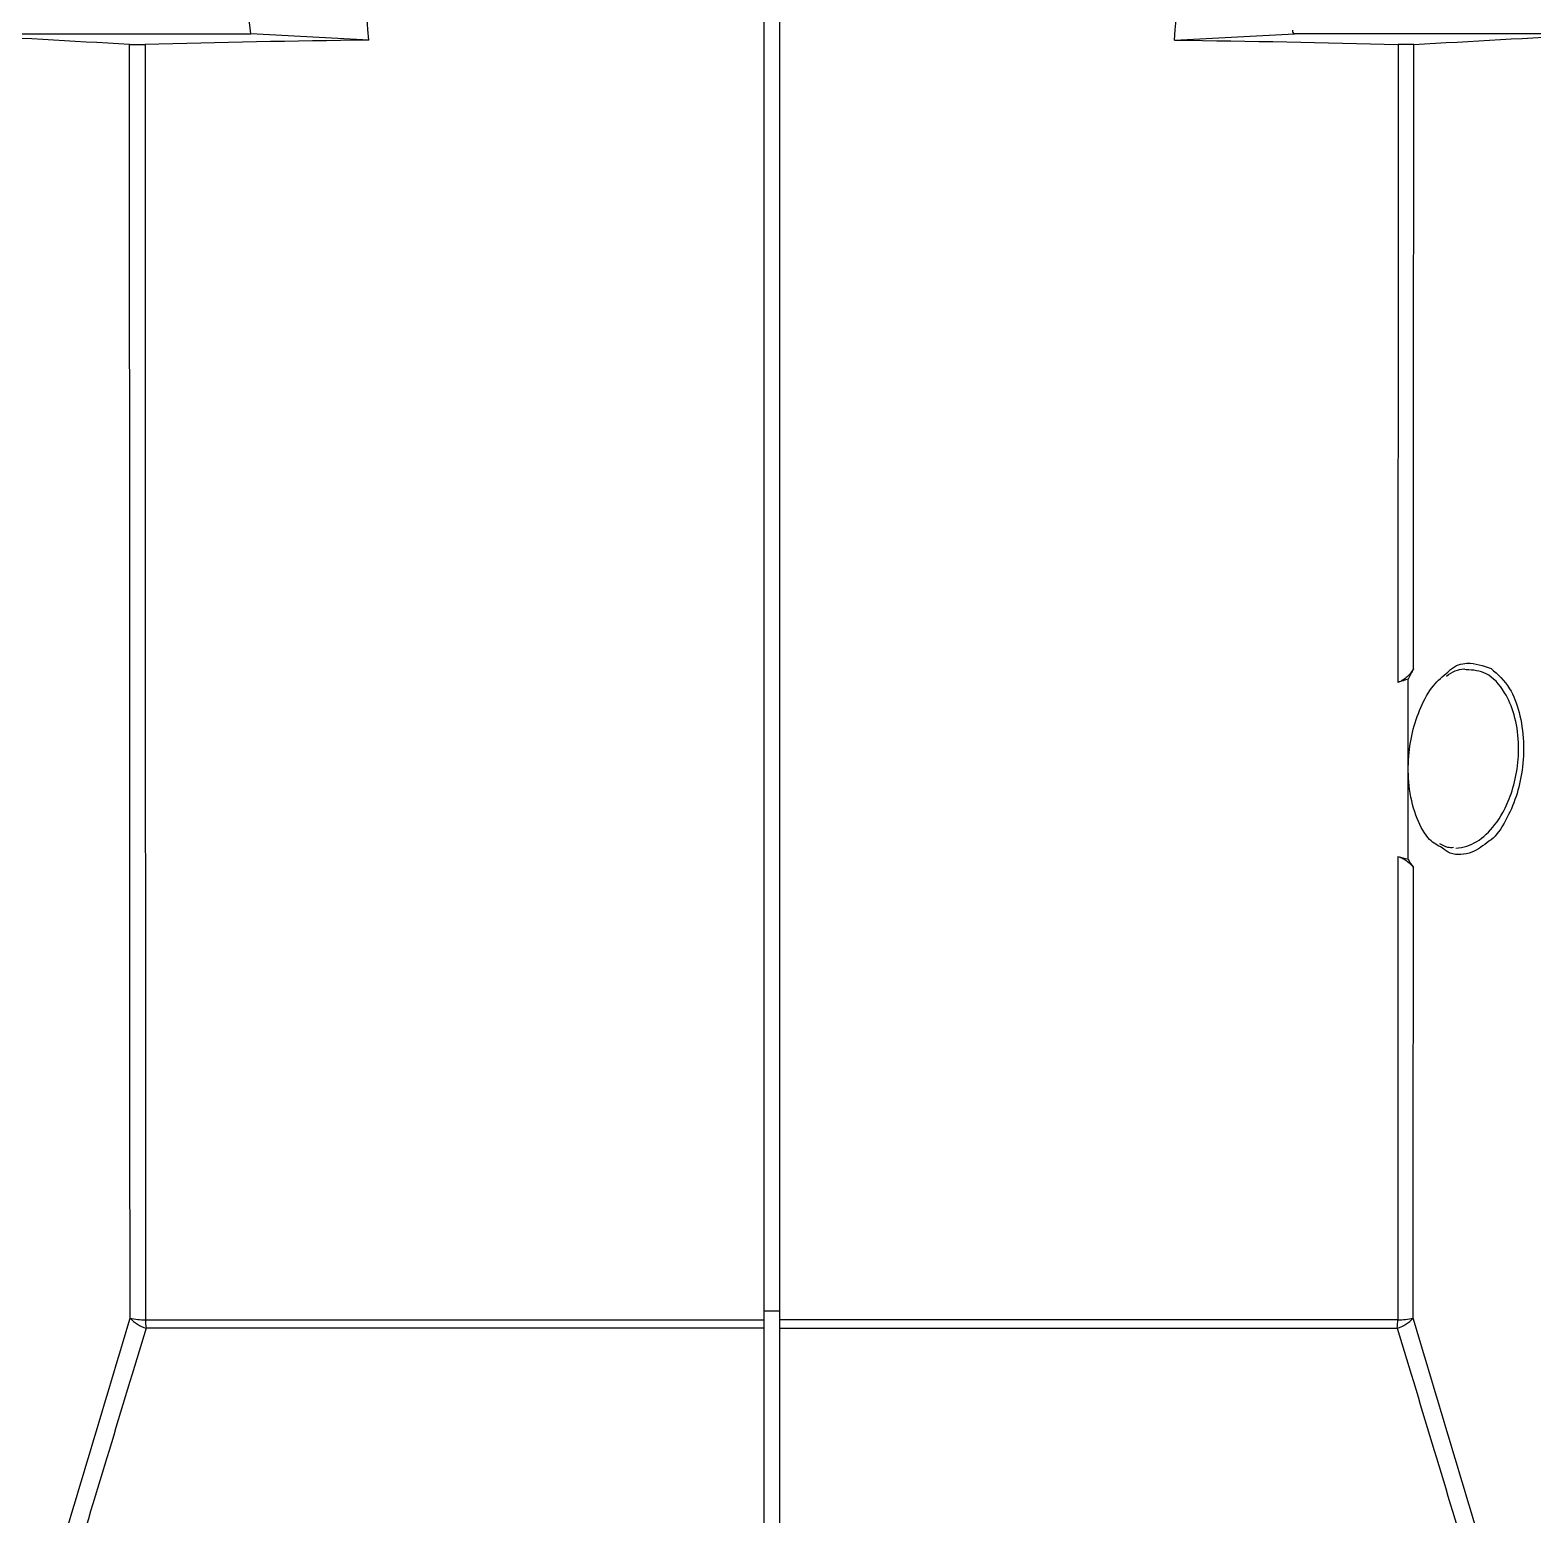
# Model space of a CAD drawing. Extents: x 9.3 to 87, y 1.1 to 68.8.
# Drawn here: x 36.292 to 40.103, y 6.653 to 10.418 of the extents above; entities that cross this region are included whole.
import ezdxf

# ---------------------------------------------------------------- set-up
doc = ezdxf.new("R2010")
doc.units = 0
doc.header["$MEASUREMENT"] = 0
doc.layers.add('OBJECT', color=7, linetype='CONTINUOUS')

msp = doc.modelspace()

# ---------------------------------------------------------------- linework, layer by layer
at = {"layer": 'OBJECT'}
for p, q in [((37.1511, 10.3923), (36.8525, 10.4079)), ((39.194, 10.3923), (39.4978, 10.4082)), ((39.9336, 8.796), (39.927, 8.7974)), ((38.1525, 7.1705), (38.1925, 7.1701)), ((36.5849, 7.1477), (38.1525, 7.1477)), ((38.1525, 7.1266), (36.5864, 7.1266)), ((38.1525, 7.1266), (38.1525, 6.508)), ((39.7601, 7.1477), (38.1925, 7.1477)), ((38.1925, 7.1266), (39.7586, 7.1266)), ((38.1925, 7.1266), (38.1925, 6.508))]:
    msp.add_line(p, q, dxfattribs=at)
for centre, radius, start, end in [((36.5871, 7.3531), 0.2054, 258.4397, 269.3811), ((36.6094, 7.2085), 0.085, 221.7357, 254.3328), ((36.8264, 7.1547), 0.2416, 181.6546, 186.6743), ((39.7356, 7.2085), 0.085, 285.6674, 318.2638), ((39.5186, 7.1547), 0.2417, 353.3254, 358.3442), ((39.7579, 7.3531), 0.2054, 270.6189, 281.5602)]:
    msp.add_arc(centre, radius, start, end, dxfattribs=at)
msp.add_ellipse((38.1725, -23.2628), major_axis=(-3.3449, 44.0055), ratio=0.043321, start_param=5.580361, end_param=5.612626, dxfattribs=at)
for points in [[(37.1511, 10.3923), (37.1293, 10.6815), (37.1051, 10.9702), (37.0787, 11.2585)], [(39.194, 10.3923), (39.2147, 10.6677), (39.2376, 10.9426), (39.2626, 11.2171)], [(36.5445, 10.3812), (36.398, 10.3893), (36.2515, 10.3976), (36.1049, 10.4063)], [(39.8005, 10.3812), (39.947, 10.3893), (40.0936, 10.3976), (40.2401, 10.4063)], [(37.1511, 10.3923), (36.9608, 10.3898), (36.7718, 10.3862), (36.5841, 10.3811)], [(39.194, 10.3923), (39.3842, 10.3898), (39.5732, 10.3862), (39.761, 10.3811)], [(39.7862, 8.7722), (39.7776, 8.7694), (39.769, 8.7666), (39.7604, 8.7637)], [(39.7861, 8.3152), (39.7861, 8.4674), (39.7861, 8.6198), (39.7862, 8.7722)], [(39.7997, 8.7978), (39.795, 8.7897), (39.7905, 8.7811), (39.7862, 8.7722)], [(39.7604, 8.3226), (39.7604, 7.9301), (39.7603, 7.5385), (39.7601, 7.1477)], [(39.7604, 8.3226), (39.7689, 8.3201), (39.7775, 8.3176), (39.7861, 8.3152)], [(39.7861, 8.3152), (39.7904, 8.3079), (39.7949, 8.3011), (39.7996, 8.2947)], [(39.7991, 7.1519), (39.7994, 7.532), (39.7995, 7.9129), (39.7996, 8.2947)], [(36.3572, 6.5203), (36.4199, 6.73), (36.4827, 6.9406), (36.546, 7.1519)], [(36.5864, 7.1266), (36.5238, 6.9197), (36.4616, 6.7134), (36.3994, 6.508)], [(38.1525, 7.1477), (38.1525, 7.1402), (38.1525, 7.1332), (38.1525, 7.1266)], [(38.1925, 7.1477), (38.1925, 7.1402), (38.1925, 7.1332), (38.1925, 7.1266)], [(39.7586, 7.1266), (39.8212, 6.9197), (39.8834, 6.7134), (39.9457, 6.508)], [(39.9879, 6.5203), (39.9251, 6.73), (39.8623, 6.9406), (39.7991, 7.1519)]]:
    msp.add_open_spline(points, degree=3, dxfattribs=at)
for points, knots in [([(38.1525, 10.4549), (38.1525, 10.3178), (38.1525, 10.112), (38.1525, 9.8719), (38.1525, 9.7518), (38.1525, 9.7004), (38.1525, 9.6746), (38.1525, 9.6659), (38.1525, 9.6485), (38.1525, 9.3614), (38.1525, 9.0751), (38.1525, 8.2449), (38.1525, 7.6947), (38.1525, 7.1477)], [0, 0, 0, 0, 0.125, 0.1875, 0.21875, 0.234375, 0.234375, 0.242187, 0.242187, 0.25, 0.5, 0.5, 1, 1, 1, 1]), ([(38.1925, 10.4468), (38.1925, 10.31), (38.1925, 10.1047), (38.1925, 9.8652), (38.1925, 9.7454), (38.1925, 9.6941), (38.1925, 9.6727), (38.1925, 9.6683), (38.1925, 9.6596), (38.1925, 9.6466), (38.1925, 9.3559), (38.1925, 9.0703), (38.1925, 8.2422), (38.1925, 7.6933), (38.1925, 7.1477)], [0, 0, 0, 0, 0.125, 0.1875, 0.21875, 0.234375, 0.234375, 0.238281, 0.238281, 0.242188, 0.25, 0.5, 0.5, 1, 1, 1, 1]), ([(34.873, 10.4079), (34.8873, 10.4079), (34.9016, 10.4079), (34.9307, 10.4079), (34.9455, 10.4079), (34.9906, 10.4079), (35.0215, 10.4079), (35.1173, 10.4079), (35.1848, 10.4079), (35.2917, 10.4079), (35.3282, 10.4079), (35.4028, 10.4079), (35.4409, 10.4079), (35.5576, 10.4079), (35.6387, 10.4079), (35.8071, 10.4079), (35.8941, 10.4079), (36.0733, 10.4079), (36.1654, 10.4079), (36.4499, 10.4079), (36.6473, 10.4079), (36.8525, 10.4079)], [0, 0, 0, 0, 0.03125, 0.03125, 0.0625, 0.0625, 0.125, 0.125, 0.25, 0.25, 0.3125, 0.3125, 0.375, 0.375, 0.5, 0.5, 0.625, 0.625, 0.75, 0.75, 1, 1, 1, 1]), ([(39.4978, 10.4082), (39.4966, 10.4087), (39.4956, 10.4097), (39.4943, 10.412), (39.494, 10.413), (39.4936, 10.4152), (39.4936, 10.4164), (39.4938, 10.4177)], [0, 0, 0, 0, 0.5, 0.5, 0.75, 0.75, 1, 1, 1, 1]), ([(41.512, 10.4083), (41.4559, 10.4082), (41.3962, 10.4083), (41.3002, 10.4084), (41.2671, 10.4084), (41.1992, 10.4084), (41.1643, 10.4084), (41.0567, 10.4085), (40.9813, 10.4085), (40.8625, 10.4085), (40.822, 10.4085), (40.7394, 10.4085), (40.6973, 10.4085), (40.5688, 10.4085), (40.4799, 10.4084), (40.2958, 10.4084), (40.2014, 10.4084), (39.9115, 10.4083), (39.7092, 10.4082), (39.4978, 10.4082)], [0, 0, 0, 0, 0.125, 0.125, 0.1875, 0.1875, 0.25, 0.25, 0.375, 0.375, 0.4375, 0.4375, 0.5, 0.5, 0.625, 0.625, 0.75, 0.75, 1, 1, 1, 1]), ([(36.5445, 10.3812), (36.5467, 10.3811), (36.5492, 10.381), (36.5548, 10.3808), (36.558, 10.3808), (36.5681, 10.3808), (36.5759, 10.3809), (36.5841, 10.3811)], [0, 0, 0, 0, 0.25, 0.25, 0.5, 0.5, 1, 1, 1, 1]), ([(36.546, 7.1519), (36.5456, 7.6871), (36.5455, 8.2239), (36.5453, 9.0315), (36.5451, 9.3012), (36.5448, 9.8408), (36.5446, 10.1109), (36.5445, 10.3812)], [0, 0, 0, 0, 0.5, 0.5, 0.75, 0.75, 1, 1, 1, 1]), ([(36.5841, 10.3811), (36.5841, 10.1105), (36.5842, 9.8401), (36.5845, 9.2997), (36.5846, 9.0297), (36.5847, 8.2211), (36.5847, 7.6836), (36.5849, 7.1477)], [0, 0, 0, 0, 0.25, 0.25, 0.5, 0.5, 1, 1, 1, 1]), ([(39.761, 10.3811), (39.761, 10.1111), (39.7608, 9.8412), (39.7606, 9.302), (39.7604, 9.0326), (39.7604, 8.7637)], [0, 0, 0, 0, 0.5, 0.5, 1, 1, 1, 1]), ([(39.8005, 10.3812), (39.7984, 10.3811), (39.7959, 10.381), (39.7903, 10.3808), (39.7871, 10.3808), (39.7769, 10.3808), (39.7692, 10.3809), (39.761, 10.3811)], [0, 0, 0, 0, 0.25, 0.25, 0.5, 0.5, 1, 1, 1, 1]), ([(39.7997, 8.7978), (39.7998, 9.0611), (39.8, 9.3248), (39.8003, 9.8527), (39.8005, 10.1168), (39.8005, 10.3812)], [0, 0, 0, 0, 0.5, 0.5, 1, 1, 1, 1]), ([(39.8872, 8.7901), (39.8893, 8.7922), (39.9044, 8.807), (39.9429, 8.818), (39.9766, 8.806), (39.9968, 8.7988)], [0, 0, 0, 0, 0.061779, 0.439198, 1, 1, 1, 1]), ([(39.7997, 8.7978), (39.7958, 8.7909), (39.7907, 8.7843), (39.7809, 8.7752), (39.7773, 8.7724), (39.7694, 8.7674), (39.7651, 8.7652), (39.7604, 8.7637)], [0, 0, 0, 0, 0.5, 0.5, 0.75, 0.75, 1, 1, 1, 1]), ([(39.8723, 8.3444), (39.8615, 8.3501), (39.8366, 8.3632), (39.807, 8.4162), (39.7877, 8.4876), (39.785, 8.5659), (39.7957, 8.6387), (39.8177, 8.7039), (39.8487, 8.7587), (39.8745, 8.7797), (39.8872, 8.7901)], [0, 0, 0, 0, 0.108886, 0.24869, 0.389172, 0.512645, 0.627203, 0.744722, 0.874217, 1, 1, 1, 1]), ([(39.8835, 8.7799), (39.8909, 8.785), (39.906, 8.7953), (39.9207, 8.797), (39.9282, 8.7979)], [0, 0, 0, 0, 0.488484, 1, 1, 1, 1]), ([(39.907, 8.3434), (39.9165, 8.3446), (39.9426, 8.3479), (39.9849, 8.3745), (40.0232, 8.4233), (40.0494, 8.4822), (40.0645, 8.5434), (40.0683, 8.6144), (40.0572, 8.6839), (40.0293, 8.7471), (39.9867, 8.7925), (39.9509, 8.7949), (39.9336, 8.796)], [0, 0, 0, 0, 0.06779, 0.186097, 0.304741, 0.379952, 0.464788, 0.551812, 0.648298, 0.744867, 0.877248, 1, 1, 1, 1]), ([(39.9968, 8.7988), (40.0134, 8.7843), (40.0423, 8.7593), (40.0698, 8.6898), (40.0809, 8.6164), (40.0771, 8.5409), (40.0612, 8.4712), (40.0337, 8.4112), (40.009, 8.3727), (39.9931, 8.3627), (39.9913, 8.3616)], [0, 0, 0, 0, 0.18707, 0.324379, 0.462236, 0.586712, 0.707707, 0.836721, 0.982166, 1, 1, 1, 1]), ([(39.9013, 8.3449), (39.8964, 8.3446), (39.8844, 8.3441), (39.873, 8.3506), (39.8663, 8.3545)], [0, 0, 0, 0, 0.410487, 1, 1, 1, 1]), ([(39.9913, 8.3616), (39.977, 8.3502), (39.9536, 8.3314), (39.9291, 8.3286), (39.9196, 8.3275)], [0, 0, 0, 0, 0.609349, 1, 1, 1, 1]), ([(39.7604, 8.3226), (39.765, 8.3212), (39.7692, 8.3194), (39.7771, 8.3153), (39.7807, 8.3129), (39.7904, 8.3055), (39.7956, 8.3001), (39.7996, 8.2947)], [0, 0, 0, 0, 0.25, 0.25, 0.5, 0.5, 1, 1, 1, 1]), ([(39.9196, 8.3275), (39.9105, 8.3274), (39.8938, 8.3271), (39.879, 8.339), (39.8723, 8.3444)], [0, 0, 0, 0, 0.546179, 1, 1, 1, 1])]:
    msp.add_open_spline(points, degree=3, knots=knots, dxfattribs=at)

doc.saveas('drawing.dxf')
